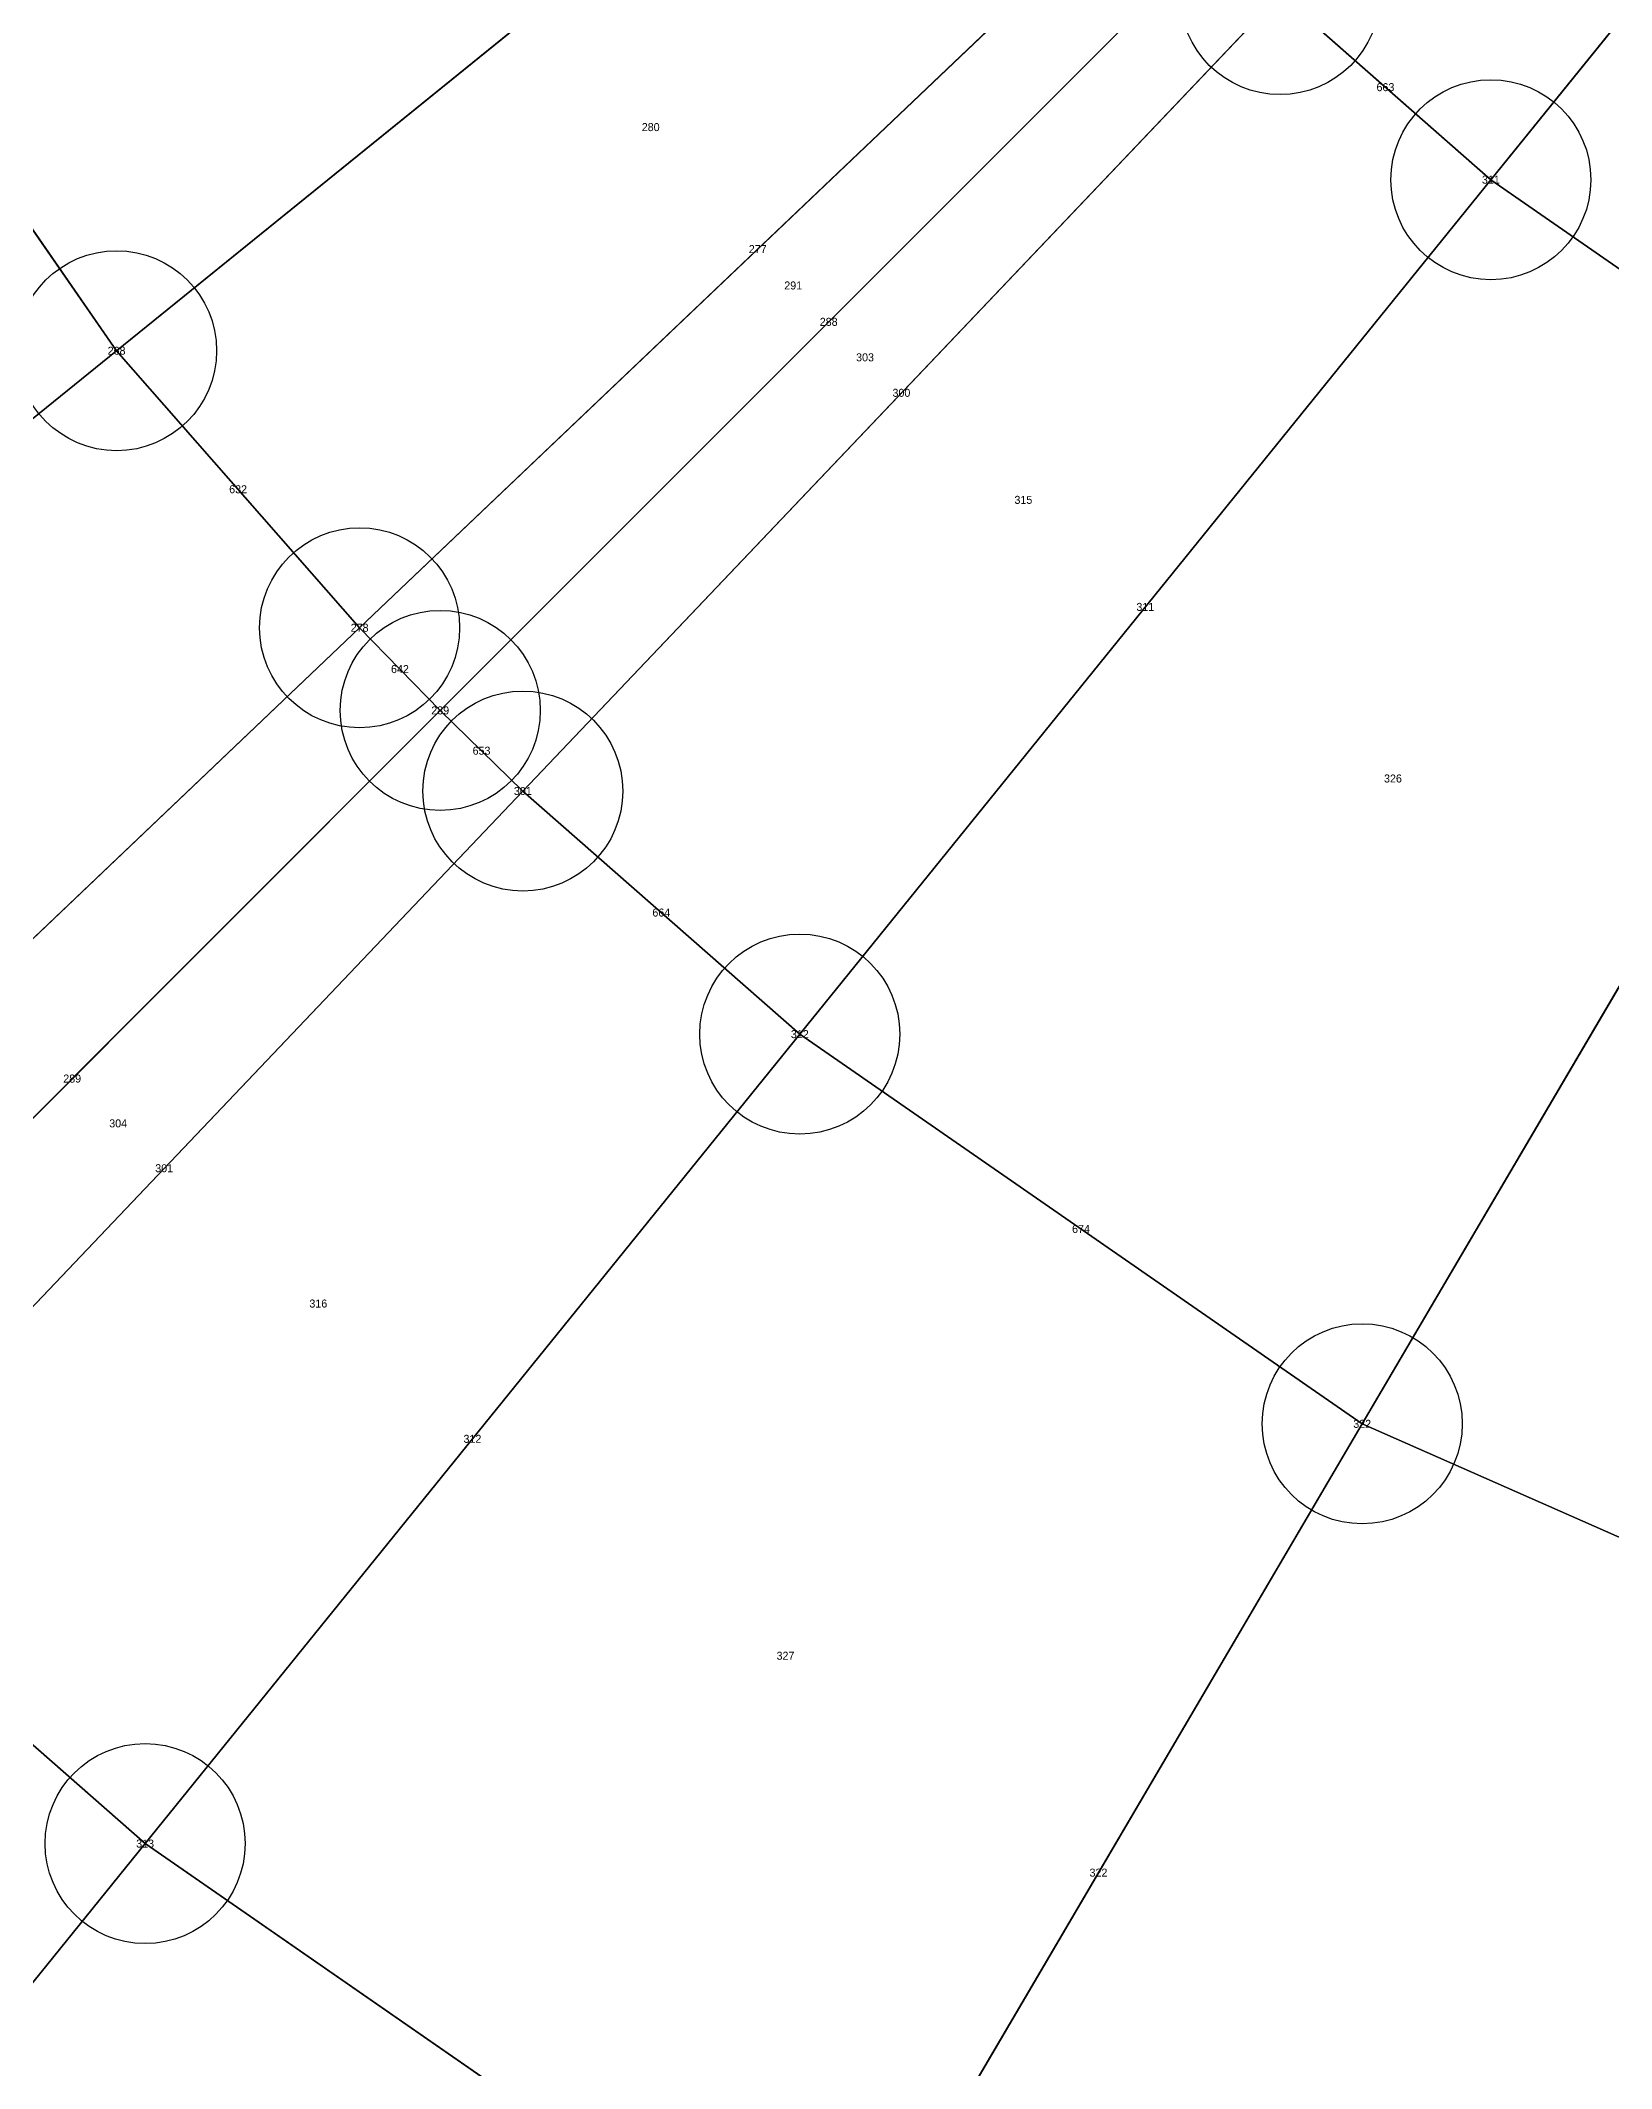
# Model space of a CAD drawing. Extents: x -2.75 to 2.75, y -2.5 to 2.5.
# Drawn here: x -0.913 to -0.521, y -1.153 to -0.646 of the extents above; entities that cross this region are included whole.
import ezdxf
from ezdxf.enums import TextEntityAlignment as Align

# ---------------------------------------------------------------- set-up
doc = ezdxf.new("R2010")
doc.units = 0
doc.header["$MEASUREMENT"] = 0
doc.header["$PDMODE"] = 33
doc.header["$PDSIZE"] = 0.05
for name, color, linetype in [('BRANCHE INTERNO', 7, 'Continuous'), ('BRANCHES-Index', 7, 'Continuous'), ('Faces', 7, 'Continuous'), ('Faces-Index', 7, 'Continuous'), ('NODI-Index', 7, 'Continuous'), ('NODO INTRADOSSO INTERNO', 7, 'Continuous')]:
    doc.layers.add(name, color=color, linetype=linetype)

msp = doc.modelspace()

# ---------------------------------------------------------------- linework, layer by layer
at = {"layer": 'BRANCHE INTERNO'}
for p, q in [((-0.37112, -0.45873, 2.58517), (-0.55083, -0.68087, 2.50285)), ((-0.68087, -0.55083, 2.50285), (-0.89445, -0.72362, 2.38905)), ((-0.99186, -0.583, 2.38905), (-0.89445, -0.72362, 2.38905)), ((-0.63461, -0.60355, 2.50285), (-0.83368, -0.79287, 2.38905)), ((-0.61927, -0.61927, 2.50285), (-0.81353, -0.81353, 2.38905)), ((-0.60355, -0.63461, 2.50285), (-0.79287, -0.83368, 2.38905)), ((-0.60355, -0.63461, 2.50285), (-0.55083, -0.68087, 2.50285)), ((-0.55083, -0.68087, 2.50285), (-0.72362, -0.89445, 2.38905)), ((-0.55083, -0.68087, 2.50285), (-0.44379, -0.75502, 2.50285)), ((-0.89445, -0.72362, 2.38905), (-1.09678, -0.88731, 2.24522)), ((-0.89445, -0.72362, 2.38905), (-0.83368, -0.79287, 2.38905)), ((-0.44379, -0.75502, 2.50285), (-0.583, -0.99186, 2.38905)), ((-0.83368, -0.79287, 2.38905), (-1.02226, -0.97223, 2.24522)), ((-0.83368, -0.79287, 2.38905), (-0.81353, -0.81353, 2.38905)), ((-0.81353, -0.81353, 2.38905), (-0.99756, -0.99756, 2.24522)), ((-0.81353, -0.81353, 2.38905), (-0.79287, -0.83368, 2.38905)), ((-0.79287, -0.83368, 2.38905), (-0.97223, -1.02226, 2.24522)), ((-0.79287, -0.83368, 2.38905), (-0.72362, -0.89445, 2.38905)), ((-0.72362, -0.89445, 2.38905), (-0.88731, -1.09678, 2.24522)), ((-0.72362, -0.89445, 2.38905), (-0.583, -0.99186, 2.38905)), ((-0.583, -0.99186, 2.38905), (-0.71488, -1.21622, 2.24522)), ((-0.583, -0.99186, 2.38905), (-0.33968, -1.09922, 2.38905)), ((-0.97223, -1.02226, 2.24522), (-0.88731, -1.09678, 2.24522)), ((-0.88731, -1.09678, 2.24522), (-1.03985, -1.28532, 2.07314)), ((-0.88731, -1.09678, 2.24522), (-0.71488, -1.21622, 2.24522))]:
    msp.add_line(p, q, dxfattribs=at)
at = {"layer": 'Faces'}
for points in [[(-0.40663, -0.42756, 2.58517), (-0.37112, -0.45873, 2.58517), (-0.55083, -0.68087, 2.50285), (-0.60355, -0.63461, 2.50285)], [(-0.75502, -0.44379, 2.50285), (-0.68087, -0.55083, 2.50285), (-0.89445, -0.72362, 2.38905), (-0.99186, -0.583, 2.38905)], [(-0.37112, -0.45873, 2.58517), (-0.299, -0.50868, 2.58517), (-0.44379, -0.75502, 2.50285), (-0.55083, -0.68087, 2.50285)], [(-0.68087, -0.55083, 2.50285), (-0.63461, -0.60355, 2.50285), (-0.83368, -0.79287, 2.38905), (-0.89445, -0.72362, 2.38905)], [(-0.99186, -0.583, 2.38905), (-0.89445, -0.72362, 2.38905), (-1.09678, -0.88731, 2.24522), (-1.21622, -0.71488, 2.24522)], [(-0.63461, -0.60355, 2.50285), (-0.61927, -0.61927, 2.50285), (-0.81353, -0.81353, 2.38905), (-0.83368, -0.79287, 2.38905)], [(-0.61927, -0.61927, 2.50285), (-0.60355, -0.63461, 2.50285), (-0.79287, -0.83368, 2.38905), (-0.81353, -0.81353, 2.38905)], [(-0.60355, -0.63461, 2.50285), (-0.55083, -0.68087, 2.50285), (-0.72362, -0.89445, 2.38905), (-0.79287, -0.83368, 2.38905)], [(-0.55083, -0.68087, 2.50285), (-0.44379, -0.75502, 2.50285), (-0.583, -0.99186, 2.38905), (-0.72362, -0.89445, 2.38905)], [(-0.89445, -0.72362, 2.38905), (-0.83368, -0.79287, 2.38905), (-1.02226, -0.97223, 2.24522), (-1.09678, -0.88731, 2.24522)], [(-0.44379, -0.75502, 2.50285), (-0.25857, -0.83674, 2.50285), (-0.33968, -1.09922, 2.38905), (-0.583, -0.99186, 2.38905)], [(-0.83368, -0.79287, 2.38905), (-0.81353, -0.81353, 2.38905), (-0.99756, -0.99756, 2.24522), (-1.02226, -0.97223, 2.24522)], [(-0.81353, -0.81353, 2.38905), (-0.79287, -0.83368, 2.38905), (-0.97223, -1.02226, 2.24522), (-0.99756, -0.99756, 2.24522)], [(-0.79287, -0.83368, 2.38905), (-0.72362, -0.89445, 2.38905), (-0.88731, -1.09678, 2.24522), (-0.97223, -1.02226, 2.24522)], [(-0.72362, -0.89445, 2.38905), (-0.583, -0.99186, 2.38905), (-0.71488, -1.21622, 2.24522), (-0.88731, -1.09678, 2.24522)], [(-0.583, -0.99186, 2.38905), (-0.33968, -1.09922, 2.38905), (-0.41652, -1.34787, 2.24522), (-0.71488, -1.21622, 2.24522)], [(-0.97223, -1.02226, 2.24522), (-0.88731, -1.09678, 2.24522), (-1.03985, -1.28532, 2.07314), (-1.13936, -1.19799, 2.07314)], [(-0.88731, -1.09678, 2.24522), (-0.71488, -1.21622, 2.24522), (-0.83777, -1.4253, 2.07314), (-1.03985, -1.28532, 2.07314)]]:
    msp.add_3dface(points, dxfattribs=at)
at = {"layer": 'NODO INTRADOSSO INTERNO'}
for p in [(-0.60355, -0.63461, 2.50285), (-0.55083, -0.68087, 2.50285), (-0.89445, -0.72362, 2.38905), (-0.83368, -0.79287, 2.38905), (-0.81353, -0.81353, 2.38905), (-0.79287, -0.83368, 2.38905), (-0.72362, -0.89445, 2.38905), (-0.583, -0.99186, 2.38905), (-0.88731, -1.09678, 2.24522)]:
    msp.add_point(p, dxfattribs=at)

# ---------------------------------------------------------------- texts
at = {"layer": 'BRANCHES-Index'}
for s, p in [('663', (-0.57719, -0.65774, 2.50285)), ('277', (-0.73414, -0.69821, 2.44595)), ('288', (-0.7164, -0.7164, 2.44595)), ('300', (-0.69821, -0.73414, 2.44595)), ('632', (-0.86406, -0.75825, 2.38905)), ('311', (-0.63723, -0.78766, 2.44595)), ('642', (-0.8236, -0.8032, 2.38905)), ('653', (-0.8032, -0.8236, 2.38905)), ('664', (-0.75825, -0.86406, 2.38905)), ('289', (-0.90555, -0.90555, 2.31714)), ('301', (-0.88255, -0.92797, 2.31714)), ('674', (-0.65331, -0.94315, 2.38905)), ('312', (-0.80547, -0.99561, 2.31714)), ('322', (-0.64894, -1.10404, 2.31714))]:
    msp.add_text(s, height=0.002, dxfattribs=at).set_placement(p, align=Align.MIDDLE_CENTER)
at = {"layer": 'Faces-Index'}
for s, p in [('280', (-0.7609, -0.66772, 2.44595)), ('291', (-0.72527, -0.70731, 2.44595)), ('303', (-0.70731, -0.72527, 2.44595)), ('315', (-0.66772, -0.7609, 2.44595)), ('326', (-0.57531, -0.83055, 2.44595)), ('304', (-0.89405, -0.91676, 2.31714)), ('316', (-0.84401, -0.96179, 2.31714)), ('327', (-0.7272, -1.04983, 2.31714))]:
    msp.add_text(s, height=0.002, dxfattribs=at).set_placement(p, align=Align.MIDDLE_CENTER)
at = {"layer": 'NODI-Index'}
for s, p in [('311', (-0.55083, -0.68087, 2.50285)), ('268', (-0.89445, -0.72362, 2.38905)), ('278', (-0.83368, -0.79287, 2.38905)), ('289', (-0.81353, -0.81353, 2.38905)), ('301', (-0.79287, -0.83368, 2.38905)), ('312', (-0.72362, -0.89445, 2.38905)), ('322', (-0.583, -0.99186, 2.38905)), ('313', (-0.88731, -1.09678, 2.24522))]:
    msp.add_text(s, height=0.002, dxfattribs=at).set_placement(p, align=Align.MIDDLE_CENTER)

doc.saveas('drawing.dxf')
